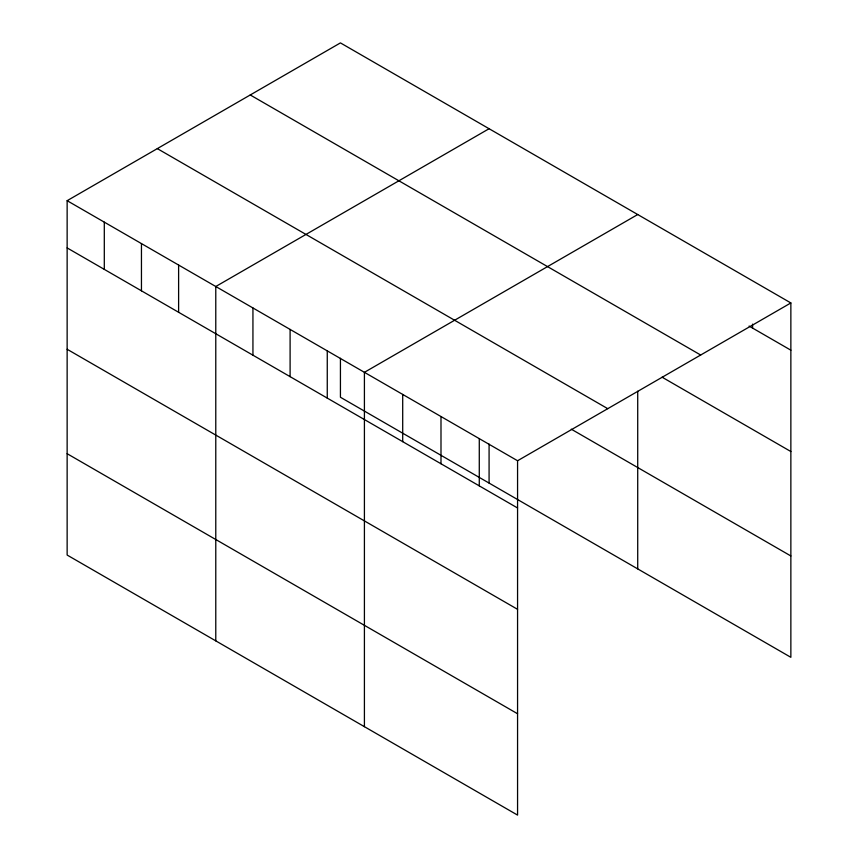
<?xml version="1.0" encoding="UTF-8"?>
<svg xmlns="http://www.w3.org/2000/svg" width="858" height="858" viewBox="0 0 858 858"><rect width="100%" height="100%" fill="white"/><g stroke="black" fill="none" stroke-linecap="round" stroke-linejoin="round"><path stroke-width="1.29" d="M67.139 200.686L517.567 460.746L517.567 815.1L67.139 555.051L67.139 200.686L340.433 42.9L790.861 302.949L790.861 657.314L340.433 397.254L340.433 358.279M489.081 128.721L215.776 286.508L215.776 640.862M637.719 214.532L364.414 372.329L364.414 726.683M517.567 460.746L790.861 302.949M749.098 326.072L790.861 350.182M250.246 94.97L700.675 355.019M662.086 377.188L790.861 451.533M157.325 148.616L607.754 408.676M571.278 429.182L790.861 555.963M67.139 247.919L517.567 507.979M67.139 349.27L517.567 609.33M67.139 453.7L517.567 713.749M752.573 324.142L752.573 328.078M637.719 391.237L637.719 568.897M489.081 444.09L489.081 483.075M479.279 438.642L479.279 485.875M440.991 416.538L440.991 463.77M402.702 394.433L402.702 441.656M327.263 350.868L327.263 398.101M290.101 329.418L290.101 376.651M252.938 307.958L252.938 355.191M178.614 265.047L178.614 312.28M141.452 243.597L141.452 290.83M104.301 222.147L104.301 269.38"/></g></svg>
